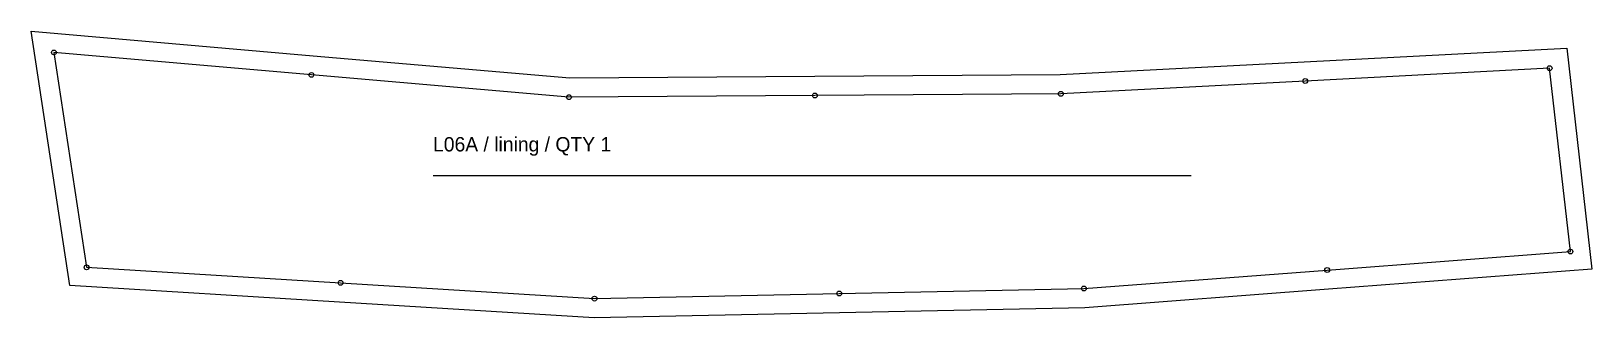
# Model space of a CAD drawing. Header units: millimetres. Extents: x -14 to 959, y -12 to 167.
import ezdxf

# ---------------------------------------------------------------- set-up
doc = ezdxf.new("R2010")
doc.units = ezdxf.units.MM
for name, color, linetype in [('CUT', 7, 'Continuous'), ('GRAIN', 3, 'Continuous'), ('ID', 7, 'Continuous'), ('NOTCH', 1, 'Continuous'), ('SEW', 5, 'Continuous')]:
    doc.layers.add(name, color=color, linetype=linetype)

msp = doc.modelspace()

# ---------------------------------------------------------------- linework, layer by layer
at = {"layer": 'CUT'}
msp.add_lwpolyline([(9.96, 8.14), (-14.15, 166.94), (161.54, 151.59), (321.49, 137.73), (474.24, 138.76), (627.26, 139.84), (779.31, 147.81), (942.91, 156.4), (958.56, 18.33), (794.52, 5.88), (642.57, -5.67), (489.73, -8.82), (336.72, -12.01), (177.93, -2.16)], close=True, dxfattribs=at)
at = {"layer": 'GRAIN'}
msp.add_line((236.31, 76.83), (708.92, 76.83), dxfattribs=at)
at = {"layer": 'NOTCH'}
for centre in [(0, 153.66), (160.5, 139.63), (779.94, 135.83), (932.26, 143.82), (321.02, 125.73), (474.32, 126.76), (627.62, 127.84), (945.23, 29.36), (20.36, 19.52), (178.67, 9.82), (793.61, 17.85), (336.97, 0), (489.48, 3.18), (641.99, 6.32)]:
    msp.add_circle(centre, 1.5, dxfattribs=at)
at = {"layer": 'SEW'}
msp.add_lwpolyline([(20.36, 19.52), (178.67, 9.82), (336.97, 0), (489.48, 3.18), (641.99, 6.32), (793.61, 17.85), (945.23, 29.36), (932.26, 143.82), (779.94, 135.83), (627.62, 127.84), (474.32, 126.76), (321.02, 125.73), (160.5, 139.63), (0, 153.66)], close=True, dxfattribs=at)

# ---------------------------------------------------------------- texts
at = {"layer": 'ID'}
msp.add_text('L06A / lining / QTY 1', height=9, dxfattribs=at).set_placement((236.31, 91.83))

doc.saveas('drawing.dxf')
